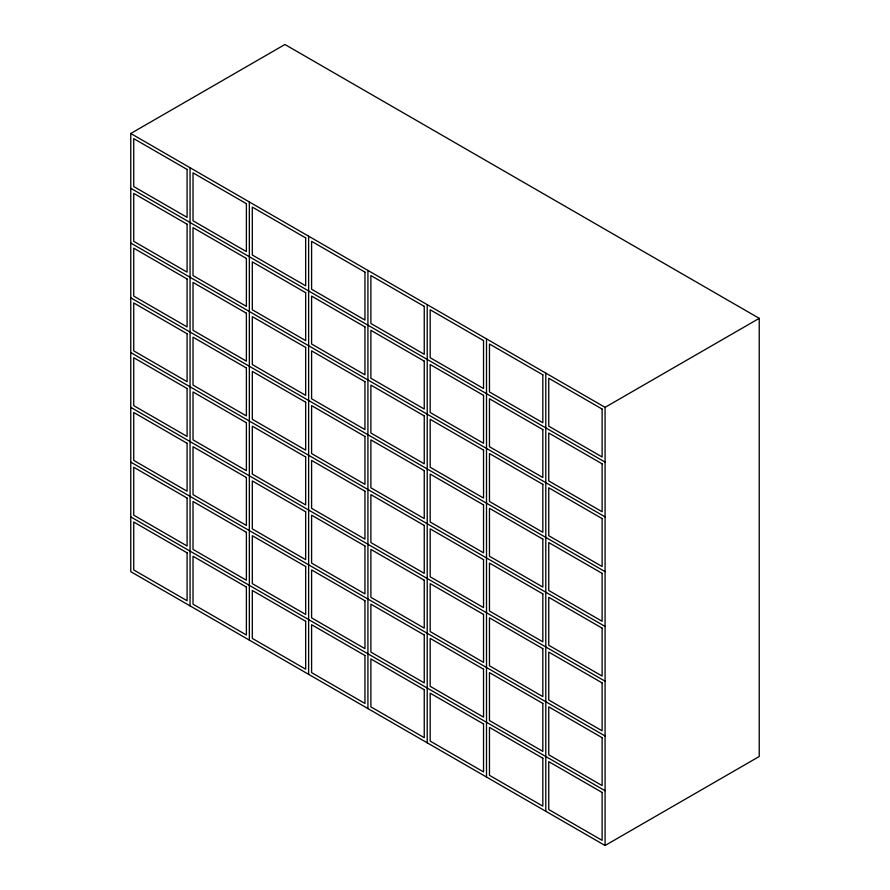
<?xml version="1.0" encoding="UTF-8"?>
<svg xmlns="http://www.w3.org/2000/svg" width="890" height="890" viewBox="0 0 890 890"><rect width="100%" height="100%" fill="white"/><g stroke="black" fill="none" stroke-linecap="round" stroke-linejoin="round"><path stroke-width="1.33" d="M130.763 133.5L284.922 44.5L759.237 318.342L759.237 756.5L605.078 845.5L130.763 571.658L130.763 133.5L605.078 407.342L759.237 318.342M130.763 188.268L605.078 462.11M130.763 243.037L605.078 516.879M130.763 297.805L605.078 571.647M130.763 352.574L605.078 626.427M130.763 407.342L605.078 681.195M130.763 462.121L605.078 735.963M130.763 516.89L605.078 790.732M605.078 407.342L605.078 845.5M545.793 373.11L545.793 811.268M486.507 338.879L486.507 777.037M427.211 304.647L427.211 742.805M367.926 270.427L367.926 708.573M308.63 236.195L308.63 674.353M249.345 201.963L249.345 640.121M190.06 167.732L190.06 605.89M187.089 169.445L133.734 138.629L133.734 186.555L187.089 217.36L187.089 169.445M246.385 203.677L193.019 172.86L193.019 220.787L246.385 251.592L246.385 203.677M305.671 237.897L252.304 207.092L252.304 255.018L305.671 285.824L305.671 237.897M364.956 272.129L311.6 241.323L311.6 289.25L364.956 320.055L364.956 272.129M424.252 306.36L370.885 275.555L370.885 323.482L424.252 354.287L424.252 306.36M483.537 340.592L430.182 309.787L430.182 357.713L483.537 388.518L483.537 340.592M542.833 374.824L489.467 344.018L489.467 391.945L542.833 422.75L542.833 374.824M602.118 409.055L548.752 378.25L548.752 426.165L602.118 456.982L602.118 409.055M187.089 224.213L133.734 193.408L133.734 241.323L187.089 272.14L187.089 224.213M246.385 258.445L193.019 227.629L193.019 275.555L246.385 306.36L246.385 258.445M305.671 292.676L252.304 261.86L252.304 309.787L305.671 340.592L305.671 292.676M364.956 326.897L311.6 296.092L311.6 344.018L364.956 374.824L364.956 326.897M424.252 361.129L370.885 330.324L370.885 378.25L424.252 409.055L424.252 361.129M483.537 395.36L430.182 364.555L430.182 412.482L483.537 443.287L483.537 395.36M542.833 429.592L489.467 398.787L489.467 446.713L542.833 477.518L542.833 429.592M602.118 463.824L548.752 433.018L548.752 480.945L602.118 511.75L602.118 463.824M187.089 278.982L133.734 248.177L133.734 296.092L187.089 326.908L187.089 278.982M246.385 313.213L193.019 282.408L193.019 330.324L246.385 361.14L246.385 313.213M305.671 347.445L252.304 316.629L252.304 364.555L305.671 395.36L305.671 347.445M364.956 381.676L311.6 350.86L311.6 398.787L364.956 429.592L364.956 381.676M424.252 415.897L370.885 385.092L370.885 433.018L424.252 463.824L424.252 415.897M483.537 450.129L430.182 419.324L430.182 467.25L483.537 498.055L483.537 450.129M542.833 484.36L489.467 453.555L489.467 501.482L542.833 532.287L542.833 484.36M602.118 518.592L548.752 487.787L548.752 535.713L602.118 566.518L602.118 518.592M187.089 333.75L133.734 302.945L133.734 350.871L187.089 381.676L187.089 333.75M246.385 367.982L193.019 337.176L193.019 385.092L246.385 415.908L246.385 367.982M305.671 402.213L252.304 371.408L252.304 419.324L305.671 450.14L305.671 402.213M364.956 436.445L311.6 405.629L311.6 453.555L364.956 484.36L364.956 436.445M424.252 470.676L370.885 439.86L370.885 487.787L424.252 518.592L424.252 470.676M483.537 504.908L430.182 474.092L430.182 522.018L483.537 552.824L483.537 504.908M542.833 539.129L489.467 508.324L489.467 556.25L542.833 587.055L542.833 539.129M602.118 573.36L548.752 542.555L548.752 590.482L602.118 621.287L602.118 573.36M187.089 388.518L133.734 357.713L133.734 405.64L187.089 436.445L187.089 388.518M246.385 422.75L193.019 391.945L193.019 439.871L246.385 470.676L246.385 422.75M305.671 456.982L252.304 426.176L252.304 474.092L305.671 504.908L305.671 456.982M364.956 491.213L311.6 460.408L311.6 508.324L364.956 539.14L364.956 491.213M424.252 525.445L370.885 494.64L370.885 542.555L424.252 573.36L424.252 525.445M483.537 559.677L430.182 528.86L430.182 576.787L483.537 607.592L483.537 559.677M542.833 593.908L489.467 563.092L489.467 611.018L542.833 641.823L542.833 593.908M602.118 628.129L548.752 597.323L548.752 645.25L602.118 676.055L602.118 628.129M187.089 443.287L133.734 412.482L133.734 460.408L187.089 491.213L187.089 443.287M246.385 477.518L193.019 446.713L193.019 494.64L246.385 525.445L246.385 477.518M305.671 511.75L252.304 480.945L252.304 528.871L305.671 559.677L305.671 511.75M364.956 545.982L311.6 515.177L311.6 563.092L364.956 593.908L364.956 545.982M424.252 580.213L370.885 549.408L370.885 597.323L424.252 628.14L424.252 580.213M483.537 614.445L430.182 583.64L430.182 631.555L483.537 662.36L483.537 614.445M542.833 648.677L489.467 617.86L489.467 665.787L542.833 696.592L542.833 648.677M602.118 682.908L548.752 652.092L548.752 700.018L602.118 730.823L602.118 682.908M187.089 498.055L133.734 467.25L133.734 515.177L187.089 545.982L187.089 498.055M246.385 532.287L193.019 501.482L193.019 549.408L246.385 580.213L246.385 532.287M305.671 566.518L252.304 535.713L252.304 583.64L305.671 614.445L305.671 566.518M364.956 600.75L311.6 569.945L311.6 617.871L364.956 648.677L364.956 600.75M424.252 634.982L370.885 604.177L370.885 652.092L424.252 682.908L424.252 634.982M483.537 669.213L430.182 638.408L430.182 686.323L483.537 717.14L483.537 669.213M542.833 703.445L489.467 672.64L489.467 720.555L542.833 751.36L542.833 703.445M602.118 737.677L548.752 706.86L548.752 754.787L602.118 785.592L602.118 737.677M187.089 552.824L133.734 522.018L133.734 569.945L187.089 600.75L187.089 552.824M246.385 587.055L193.019 556.25L193.019 604.177L246.385 634.982L246.385 587.055M305.671 621.287L252.304 590.482L252.304 638.408L305.671 669.213L305.671 621.287M364.956 655.518L311.6 624.713L311.6 672.64L364.956 703.445L364.956 655.518M424.252 689.75L370.885 658.945L370.885 706.871L424.252 737.677L424.252 689.75M483.537 723.982L430.182 693.177L430.182 741.092L483.537 771.908L483.537 723.982M542.833 758.213L489.467 727.408L489.467 775.323L542.833 806.14L542.833 758.213M602.118 792.445L548.752 761.64L548.752 809.555L602.118 840.36L602.118 792.445"/></g></svg>
